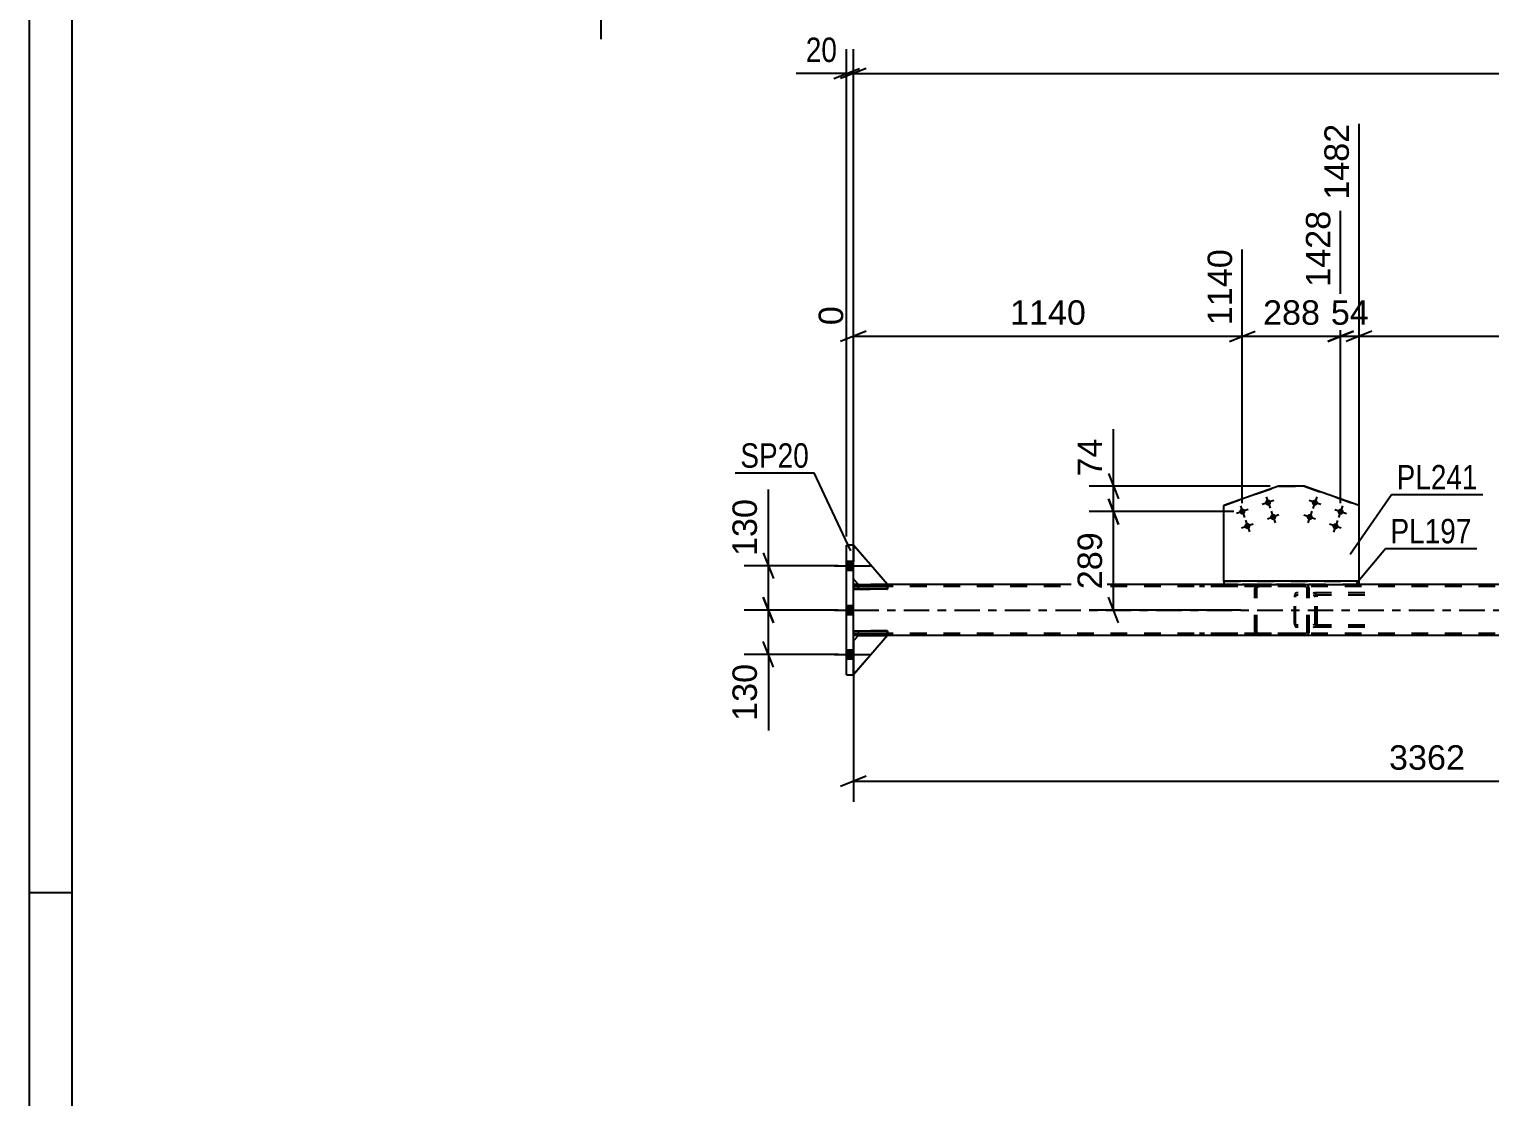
# Model space of a CAD drawing. Header units: millimetres. Extents: x -68 to 773, y -404 to 190.
# Drawn here: x -67.7 to 103.6, y -279.3 to -154.2 of the extents above; entities that cross this region are included whole.
import ezdxf

# ---------------------------------------------------------------- set-up
doc = ezdxf.new("R2010")
doc.units = ezdxf.units.MM
doc.linetypes.add('DXK_LINE_DOT2', pattern=[3.9198, 1.9599, -1.9599])
doc.linetypes.add('DXK_LINE_DOT3', pattern=[5.9187, 2.979, -0.9799, 0.9799, -0.9799])
doc.styles.add('Arial', font='ARIAL.TTF', dxfattribs={"height": 0.2})
doc.styles.add('Arial Narrow', font='ARIALN.TTF', dxfattribs={"height": 0.2})

# ---------------------------------------------------------------- blocks, each defined once
blk = doc.blocks.new('Unknown-318892922-1115')
at = {"color": 5, "linetype": 'Continuous'}
for p, q in [((-67.65, 189.64), (-67.65, -404.36)), ((-62.65, 184.64), (-62.65, -399.36)), ((-62.65, -255.36), (-67.65, -255.36))]:
    blk.add_line(p, q, dxfattribs=at)
blk = doc.blocks.new('Part-318892922-2463 - 2316')
at = {"color": 2, "linetype": 'Continuous'}
for p, q in [((28.96, -214.62), (28.16, -214.62)), ((28.16, -229.82), (28.16, -214.62)), ((28.96, -229.82), (28.96, -214.62)), ((28.16, -229.82), (28.96, -229.82))]:
    blk.add_line(p, q, dxfattribs=at)
blk = doc.blocks.new('Part-318892922-2359 - 2316')
at = {"color": 7, "linetype": 'DXK_LINE_DOT2'}
for p, q in [((32.96, -224.66), (28.96, -224.66)), ((28.96, -224.66), (28.96, -224.98)), ((28.96, -224.98), (28.96, -224.66)), ((28.96, -224.98), (32.96, -224.98)), ((29.56, -224.98), (29.56, -224.66)), ((32.96, -224.98), (32.96, -224.66))]:
    blk.add_line(p, q, dxfattribs=at)
blk = doc.blocks.new('Part-318892922-2508 - 2316')
at = {"color": 2, "linetype": 'Continuous'}
for p, q in [((28.96, -224.66), (32.96, -224.66)), ((28.96, -224.66), (28.96, -224.98)), ((32.96, -224.98), (28.96, -224.98)), ((32.96, -224.66), (32.96, -224.98))]:
    blk.add_line(p, q, dxfattribs=at)
at = {"color": 7, "linetype": 'DXK_LINE_DOT2'}
for p, q in [((28.96, -224.98), (28.96, -224.66)), ((29.56, -224.98), (29.56, -224.66))]:
    blk.add_line(p, q, dxfattribs=at)
blk = doc.blocks.new('Part-318892922-2589 - 2316')
at = {"color": 2, "linetype": 'Continuous'}
for p, q in [((32.96, -219.22), (28.96, -214.62)), ((28.96, -218.62), (29.56, -219.22)), ((29.56, -219.22), (32.96, -219.22))]:
    blk.add_line(p, q, dxfattribs=at)
at = {"color": 7, "linetype": 'DXK_LINE_DOT2'}
blk.add_line((28.96, -214.62), (28.96, -218.62), dxfattribs=at)
blk = doc.blocks.new('Part-318892922-2451 - 2316')
at = {"color": 2, "linetype": 'Continuous'}
for p, q in [((29.56, -225.22), (28.96, -225.82)), ((32.96, -225.22), (28.96, -229.82)), ((29.56, -225.22), (32.96, -225.22))]:
    blk.add_line(p, q, dxfattribs=at)
at = {"color": 7, "linetype": 'DXK_LINE_DOT2'}
blk.add_line((28.96, -225.82), (28.96, -229.82), dxfattribs=at)
blk = doc.blocks.new('Part-318892922-2458 - 2316')
at = {"color": 7, "linetype": 'DXK_LINE_DOT2'}
for p, q in [((80.68, -220.51), (80.66, -220.7)), ((80.66, -223.74), (80.66, -220.7)), ((80.74, -220.36), (80.68, -220.51)), ((80.82, -220.25), (80.74, -220.36)), ((80.79, -220.7), (80.8, -220.61)), ((80.79, -223.74), (80.79, -220.7)), ((80.8, -220.61), (80.83, -220.53)), ((80.93, -220.22), (80.82, -220.25)), ((80.83, -220.53), (80.88, -220.48)), ((80.88, -220.48), (80.93, -220.46)), ((88.93, -220.22), (80.93, -220.22)), ((88.93, -220.46), (80.93, -220.46)), ((82.39, -220.46), (82.39, -220.22)), ((83.03, -220.25), (82.84, -220.22)), ((82.84, -220.46), (82.94, -220.48)), ((82.94, -220.48), (83.02, -220.53)), ((83.02, -220.53), (83.07, -220.61)), ((83.07, -220.61), (83.09, -220.7)), ((83.09, -223.74), (83.09, -220.7)), ((83.34, -220.7), (83.3, -220.51)), ((83.34, -223.74), (83.34, -220.7)), ((80.66, -223.74), (80.68, -223.92)), ((80.68, -223.92), (80.74, -224.08)), ((80.74, -224.08), (80.82, -224.18)), ((80.8, -223.83), (80.79, -223.74)), ((80.83, -223.91), (80.8, -223.83)), ((80.82, -224.18), (80.93, -224.22)), ((80.88, -223.96), (80.83, -223.91)), ((80.93, -223.98), (80.88, -223.96)), ((88.93, -223.98), (80.93, -223.98)), ((88.93, -224.22), (80.93, -224.22)), ((82.39, -224.22), (82.39, -223.98)), ((82.94, -223.96), (82.84, -223.98)), ((82.84, -224.22), (83.03, -224.18)), ((83.02, -223.91), (82.94, -223.96)), ((83.07, -223.83), (83.02, -223.91)), ((83.09, -223.74), (83.07, -223.83)), ((83.3, -223.92), (83.34, -223.74))]:
    blk.add_line(p, q, dxfattribs=at)
for centre, start, end in [((82.85, -220.71), 23.8952, 68.8487), ((82.85, -223.72), 291.1513, 336.1048)]:
    blk.add_arc(centre, 0.492, start, end, dxfattribs=at)
blk = doc.blocks.new('Part-318892922-2617 - 2316')
at = {"color": 2, "linetype": 'Continuous'}
for p, q in [((88.24, -218.82), (72.39, -218.82)), ((72.39, -218.82), (72.39, -219.22)), ((88.24, -219.22), (88.24, -218.82)), ((72.39, -219.22), (88.24, -219.22))]:
    blk.add_line(p, q, dxfattribs=at)
blk = doc.blocks.new('Part-318892922-2472 - 2316')
at = {"color": 7, "linetype": 'DXK_LINE_DOT2'}
for p, q in [((32.96, -219.46), (28.96, -219.46)), ((28.96, -219.46), (28.96, -219.78)), ((28.96, -219.78), (28.96, -219.46)), ((28.96, -219.78), (32.96, -219.78)), ((29.56, -219.78), (29.56, -219.46)), ((32.96, -219.78), (32.96, -219.46))]:
    blk.add_line(p, q, dxfattribs=at)
blk = doc.blocks.new('Part-318892922-2533 - 2316')
at = {"color": 2, "linetype": 'Continuous'}
for p, q in [((28.96, -219.46), (32.96, -219.46)), ((28.96, -219.46), (28.96, -219.78)), ((32.96, -219.78), (28.96, -219.78)), ((32.96, -219.46), (32.96, -219.78))]:
    blk.add_line(p, q, dxfattribs=at)
at = {"color": 7, "linetype": 'DXK_LINE_DOT2'}
for p, q in [((28.96, -219.78), (28.96, -219.46)), ((29.56, -219.78), (29.56, -219.46))]:
    blk.add_line(p, q, dxfattribs=at)
blk = doc.blocks.new('Part-318892922-2547 - 2316')
at = {"color": 7, "linetype": 'DXK_LINE_DOT2'}
for p, q in [((28.96, -225.82), (29.56, -225.22)), ((32.96, -225.22), (28.96, -229.82)), ((28.96, -229.82), (28.96, -225.82)), ((29.56, -225.22), (32.96, -225.22))]:
    blk.add_line(p, q, dxfattribs=at)
blk = doc.blocks.new('Part-318892922-2549 - 2316')
at = {"color": 7, "linetype": 'DXK_LINE_DOT2'}
for p, q in [((32.96, -219.22), (28.96, -214.62)), ((28.96, -214.62), (28.96, -218.62)), ((28.96, -218.62), (29.56, -219.22)), ((29.56, -219.22), (32.96, -219.22))]:
    blk.add_line(p, q, dxfattribs=at)
blk = doc.blocks.new('Bolt-318892922-2571 - 2316')
at = {"linetype": 'Continuous'}
for points in [[(74.55, -210.32), (74.63, -210.32), (74.7, -210.35), (74.77, -210.39), (74.82, -210.44), (74.87, -210.5), (74.9, -210.57), (74.91, -210.64), (74.91, -210.71), (74.9, -210.79), (74.87, -210.86), (74.82, -210.92), (74.77, -210.97), (74.7, -211.01), (74.63, -211.03), (74.55, -211.04), (74.48, -211.03), (74.41, -211.01), (74.34, -210.97), (74.29, -210.92), (74.24, -210.86), (74.21, -210.79), (74.2, -210.71), (74.2, -210.64), (74.21, -210.57), (74.24, -210.5), (74.29, -210.44), (74.34, -210.39), (74.41, -210.35), (74.48, -210.32)], [(77.57, -209.26), (77.65, -209.27), (77.72, -209.29), (77.79, -209.33), (77.84, -209.38), (77.89, -209.44), (77.92, -209.51), (77.93, -209.58), (77.93, -209.66), (77.92, -209.73), (77.89, -209.8), (77.84, -209.86), (77.79, -209.91), (77.72, -209.95), (77.65, -209.97), (77.57, -209.98), (77.5, -209.97), (77.43, -209.95), (77.36, -209.91), (77.31, -209.86), (77.26, -209.8), (77.23, -209.73), (77.22, -209.66), (77.22, -209.58), (77.23, -209.51), (77.26, -209.44), (77.31, -209.38), (77.36, -209.33), (77.43, -209.29), (77.5, -209.27)], [(75.15, -212.02), (75.22, -212.02), (75.3, -212.05), (75.36, -212.08), (75.42, -212.13), (75.46, -212.2), (75.49, -212.26), (75.51, -212.34), (75.51, -212.41), (75.49, -212.49), (75.46, -212.56), (75.42, -212.62), (75.36, -212.67), (75.3, -212.7), (75.22, -212.73), (75.15, -212.74), (75.07, -212.73), (75, -212.7), (74.94, -212.67), (74.88, -212.62), (74.84, -212.56), (74.81, -212.49), (74.79, -212.41), (74.79, -212.34), (74.81, -212.26), (74.84, -212.2), (74.88, -212.13), (74.94, -212.08), (75, -212.05), (75.07, -212.02)], [(78.17, -210.96), (78.24, -210.97), (78.32, -210.99), (78.38, -211.03), (78.44, -211.08), (78.48, -211.14), (78.51, -211.21), (78.53, -211.28), (78.53, -211.36), (78.51, -211.43), (78.48, -211.5), (78.44, -211.56), (78.38, -211.61), (78.32, -211.65), (78.24, -211.67), (78.17, -211.68), (78.09, -211.67), (78.02, -211.65), (77.96, -211.61), (77.9, -211.56), (77.86, -211.5), (77.83, -211.43), (77.81, -211.36), (77.81, -211.28), (77.83, -211.21), (77.86, -211.14), (77.9, -211.08), (77.96, -211.03), (78.02, -210.99), (78.09, -210.97)]]:
    blk.add_hatch(color=1, dxfattribs=at).paths.add_polyline_path(points)
at = {"color": 1, "linetype": 'Continuous'}
for p, q in [((75.23, -210.44), (73.87, -210.91)), ((74.32, -210), (74.79, -211.36)), ((78.25, -209.38), (76.89, -209.86)), ((77.34, -208.94), (77.81, -210.3)), ((75.83, -212.14), (74.47, -212.61)), ((74.91, -211.7), (75.39, -213.06)), ((78.85, -211.08), (77.49, -211.56)), ((77.93, -210.64), (78.41, -212))]:
    blk.add_line(p, q, dxfattribs=at)
blk = doc.blocks.new('Part-318892922-2603 - 2316')
at = {"color": 2, "linetype": 'Continuous'}
for p, q in [((29.56, -219.22), (28.96, -219.22)), ((72.39, -219.22), (32.96, -219.22)), ((154.06, -219.22), (88.24, -219.22)), ((29.56, -225.22), (28.96, -225.22)), ((162.63, -225.22), (32.96, -225.22))]:
    blk.add_line(p, q, dxfattribs=at)
at = {"color": 7, "linetype": 'DXK_LINE_DOT2'}
for p, q in [((28.96, -225.22), (28.96, -219.22)), ((692.16, -219.46), (28.96, -219.46)), ((32.96, -219.22), (29.56, -219.22)), ((88.24, -219.22), (72.39, -219.22)), ((692.16, -224.98), (28.96, -224.98)), ((32.96, -225.22), (29.56, -225.22))]:
    blk.add_line(p, q, dxfattribs=at)
at = {"color": 7, "linetype": 'DXK_LINE_DOT3'}
blk.add_line((28.96, -222.22), (692.16, -222.22), dxfattribs=at)
blk = doc.blocks.new('Part-318892922-2604 - 2316')
at = {"color": 7, "linetype": 'DXK_LINE_DOT2'}
for p, q in [((81.88, -219.22), (69.52, -219.22)), ((81.88, -219.46), (69.52, -219.46)), ((76.04, -219.53), (76.01, -219.7)), ((76.01, -224.74), (76.01, -219.7)), ((76.05, -219.51), (76.04, -219.53)), ((76.26, -219.7), (76.28, -219.61)), ((76.26, -224.74), (76.26, -219.7)), ((76.28, -219.61), (76.34, -219.53)), ((76.52, -219.22), (76.32, -219.25)), ((76.34, -219.53), (76.42, -219.48)), ((76.42, -219.48), (76.52, -219.46)), ((82.08, -219.25), (81.88, -219.22)), ((81.88, -219.46), (81.98, -219.48)), ((81.98, -219.48), (82.06, -219.53)), ((82.06, -219.53), (82.12, -219.61)), ((82.12, -219.61), (82.14, -219.7)), ((82.14, -224.74), (82.14, -219.7)), ((82.36, -219.53), (82.36, -219.51)), ((82.39, -219.7), (82.36, -219.53)), ((82.39, -224.74), (82.39, -219.7)), ((81.88, -224.98), (69.52, -224.98)), ((81.88, -225.22), (69.52, -225.22)), ((76.01, -224.74), (76.03, -224.83)), ((76.03, -224.83), (76.05, -224.92)), ((76.28, -224.83), (76.26, -224.74)), ((76.34, -224.91), (76.28, -224.83)), ((76.32, -225.18), (76.52, -225.22)), ((76.42, -224.96), (76.34, -224.91)), ((76.52, -224.98), (76.42, -224.96)), ((81.98, -224.96), (81.88, -224.98)), ((81.88, -225.22), (82.08, -225.18)), ((82.06, -224.91), (81.98, -224.96)), ((82.12, -224.83), (82.06, -224.91)), ((82.14, -224.74), (82.12, -224.83)), ((82.36, -224.92), (82.37, -224.83)), ((82.37, -224.83), (82.39, -224.74))]:
    blk.add_line(p, q, dxfattribs=at)
for centre, start, end in [((76.5, -219.72), 110.7577, 155.6794), ((81.9, -219.72), 24.3206, 69.2423), ((76.5, -224.72), 204.3206, 249.2423), ((81.9, -224.72), 290.7577, 335.6794)]:
    blk.add_arc(centre, 0.496, start, end, dxfattribs=at)
blk = doc.blocks.new('Bolt-318892922-2610 - 2316')
at = {"linetype": 'Continuous'}
for points in [[(28.96, -217.54), (28.96, -216.5), (28.16, -216.5), (28.16, -217.54)], [(28.96, -217.54), (28.96, -216.5), (28.16, -216.5), (28.16, -217.54)], [(28.96, -217.54), (28.96, -216.5), (28.16, -216.5), (28.16, -217.54)], [(28.96, -222.74), (28.96, -221.7), (28.16, -221.7), (28.16, -222.74)], [(28.96, -222.74), (28.96, -221.7), (28.16, -221.7), (28.16, -222.74)], [(28.96, -227.94), (28.96, -226.9), (28.16, -226.9), (28.16, -227.94)], [(28.96, -227.94), (28.96, -226.9), (28.16, -226.9), (28.16, -227.94)], [(28.96, -227.94), (28.96, -226.9), (28.16, -226.9), (28.16, -227.94)]]:
    blk.add_hatch(color=1, dxfattribs=at).paths.add_polyline_path(points)
at = {"color": 1, "linetype": 'Continuous'}
for p, q in [((26.76, -217.02), (30.96, -217.02)), ((26.76, -217.02), (30.96, -217.02)), ((26.76, -217.02), (30.96, -217.02)), ((28.16, -216.5), (28.96, -216.5)), ((28.16, -216.5), (28.96, -216.5)), ((28.16, -216.5), (28.96, -216.5)), ((28.16, -217.54), (28.96, -217.54)), ((28.16, -217.54), (28.96, -217.54)), ((28.16, -217.54), (28.96, -217.54)), ((26.76, -222.22), (30.96, -222.22)), ((26.76, -222.22), (30.96, -222.22)), ((28.16, -221.7), (28.96, -221.7)), ((28.16, -221.7), (28.96, -221.7)), ((28.16, -222.74), (28.96, -222.74)), ((28.16, -222.74), (28.96, -222.74)), ((26.76, -227.42), (30.96, -227.42)), ((26.76, -227.42), (30.96, -227.42)), ((26.76, -227.42), (30.96, -227.42)), ((28.16, -226.9), (28.96, -226.9)), ((28.16, -226.9), (28.96, -226.9)), ((28.16, -226.9), (28.96, -226.9)), ((28.16, -227.94), (28.96, -227.94)), ((28.16, -227.94), (28.96, -227.94)), ((28.16, -227.94), (28.96, -227.94))]:
    blk.add_line(p, q, dxfattribs=at)
blk = doc.blocks.new('Part-318892922-2658 - 2316')
at = {"color": 2, "linetype": 'Continuous'}
for p, q in [((78.81, -207.7), (72.39, -209.95)), ((78.81, -207.7), (78.81, -207.7)), ((81.81, -207.7), (78.81, -207.7)), ((81.81, -207.7), (81.81, -207.7)), ((88.24, -209.98), (81.81, -207.7)), ((72.39, -209.95), (72.39, -209.95)), ((72.39, -218.82), (72.39, -209.95)), ((88.24, -209.98), (88.24, -209.98)), ((88.24, -218.82), (88.24, -209.98))]:
    blk.add_line(p, q, dxfattribs=at)
at = {"color": 7, "linetype": 'DXK_LINE_DOT2'}
for p, q in [((72.39, -209.95), (78.81, -207.7)), ((78.81, -207.7), (81.81, -207.7)), ((81.81, -207.7), (88.24, -209.98)), ((72.39, -218.82), (88.24, -218.82)), ((88.24, -218.82), (72.39, -218.82))]:
    blk.add_line(p, q, dxfattribs=at)
blk = doc.blocks.new('Bolt-318892922-2682 - 2316')
at = {"linetype": 'Continuous'}
for points in [[(82.87, -209.94), (82.81, -209.89), (82.76, -209.83), (82.73, -209.77), (82.7, -209.7), (82.7, -209.62), (82.71, -209.55), (82.73, -209.48), (82.77, -209.41), (82.82, -209.36), (82.89, -209.31), (82.96, -209.29), (83.03, -209.27), (83.11, -209.27), (83.18, -209.29), (83.25, -209.32), (83.31, -209.37), (83.35, -209.43), (83.39, -209.49), (83.41, -209.57), (83.42, -209.64), (83.41, -209.72), (83.38, -209.79), (83.34, -209.85), (83.29, -209.9), (83.23, -209.95), (83.16, -209.98), (83.09, -209.99), (83.01, -209.99), (82.94, -209.97)], [(85.89, -211.01), (85.83, -210.96), (85.78, -210.9), (85.74, -210.84), (85.72, -210.77), (85.71, -210.69), (85.72, -210.62), (85.75, -210.55), (85.79, -210.48), (85.84, -210.43), (85.9, -210.38), (85.97, -210.36), (86.05, -210.34), (86.12, -210.34), (86.19, -210.36), (86.26, -210.39), (86.32, -210.44), (86.37, -210.5), (86.41, -210.56), (86.43, -210.64), (86.43, -210.71), (86.42, -210.78), (86.4, -210.86), (86.36, -210.92), (86.31, -210.97), (86.25, -211.02), (86.18, -211.05), (86.1, -211.06), (86.03, -211.06), (85.95, -211.04)], [(82.27, -211.63), (82.21, -211.59), (82.16, -211.53), (82.12, -211.46), (82.1, -211.39), (82.1, -211.32), (82.11, -211.24), (82.13, -211.17), (82.17, -211.11), (82.22, -211.05), (82.28, -211.01), (82.35, -210.98), (82.43, -210.97), (82.5, -210.97), (82.58, -210.99), (82.64, -211.02), (82.7, -211.07), (82.75, -211.12), (82.79, -211.19), (82.81, -211.26), (82.82, -211.34), (82.81, -211.41), (82.78, -211.48), (82.74, -211.55), (82.69, -211.6), (82.63, -211.64), (82.56, -211.67), (82.48, -211.69), (82.41, -211.68), (82.34, -211.67)], [(85.28, -212.7), (85.22, -212.66), (85.18, -212.6), (85.14, -212.53), (85.12, -212.46), (85.11, -212.39), (85.12, -212.31), (85.15, -212.24), (85.19, -212.18), (85.24, -212.12), (85.3, -212.08), (85.37, -212.05), (85.44, -212.04), (85.52, -212.04), (85.59, -212.06), (85.66, -212.09), (85.72, -212.14), (85.77, -212.19), (85.8, -212.26), (85.83, -212.33), (85.83, -212.41), (85.82, -212.48), (85.8, -212.55), (85.76, -212.62), (85.71, -212.67), (85.64, -212.71), (85.57, -212.74), (85.5, -212.76), (85.42, -212.75), (85.35, -212.74)]]:
    blk.add_hatch(color=1, dxfattribs=at).paths.add_polyline_path(points)
at = {"color": 1, "linetype": 'Continuous'}
for p, q in [((83.74, -209.87), (82.38, -209.39)), ((83.3, -208.95), (82.82, -210.31)), ((86.75, -210.94), (85.4, -210.46)), ((86.31, -210.02), (85.83, -211.38)), ((83.13, -211.57), (81.78, -211.09)), ((82.7, -210.65), (82.22, -212.01)), ((86.15, -212.64), (84.79, -212.16)), ((85.71, -211.72), (85.23, -213.08))]:
    blk.add_line(p, q, dxfattribs=at)
blk = doc.blocks.new('StraightDimension-318892922-4974 - 3449')
at = {"color": 7, "linetype": 'Continuous'}
blk.add_line((-0.64, -8.6), (-0.64, -155.33), dxfattribs=at)
blk = doc.blocks.new('StraightDimension-318892922-2846 - 2316')
at = {"color": 7, "linetype": 'Continuous'}
for p, q in [((58.85, -209.18), (60.05, -212.18)), ((73.55, -210.68), (56.6, -210.68)), ((59.45, -222.22), (59.45, -210.68)), ((60.05, -223.72), (58.85, -220.72)), ((74.39, -222.22), (56.6, -222.22))]:
    blk.add_line(p, q, dxfattribs=at)
at = {"color": 0}
blk.add_wipeout([(58.7, -212.51), (54.5, -212.51), (54.5, -220.38), (58.7, -220.38)], dxfattribs=at)
at = {"color": 3, "style": 'Arial'}
blk.add_text('289', height=2.865, rotation=90.0002, dxfattribs=at).set_placement((58.1, -219.78))
blk = doc.blocks.new('StraightDimension-318892922-2862 - 2316')
at = {"color": 7, "linetype": 'Continuous'}
for p, q in [((58.85, -206.2), (60.05, -209.2)), ((77.81, -207.7), (56.6, -207.7)), ((59.45, -210.68), (59.45, -207.7)), ((60.05, -212.18), (58.85, -209.18)), ((73.55, -210.68), (56.6, -210.68))]:
    blk.add_line(p, q, dxfattribs=at)
at = {"color": 0}
blk.add_wipeout([(58.7, -201.53), (54.5, -201.53), (54.5, -207.18), (58.7, -207.18)], dxfattribs=at)
at = {"color": 7, "linetype": 'Continuous'}
blk.add_line((59.45, -207.7), (59.45, -201.01), dxfattribs=at)
blk.add_line((59.45, -207.7), (59.45, -201.01), dxfattribs=at)
at = {"color": 3, "style": 'Arial'}
blk.add_text('74', height=2.865, rotation=90.0002, dxfattribs=at).set_placement((58.1, -206.58))
blk = doc.blocks.new('StraightDimension-318892922-3089 - 2316')
at = {"color": 7, "linetype": 'Continuous'}
for p, q in [((18.4, -220.72), (19.6, -223.72)), ((27.16, -222.22), (16.15, -222.22)), ((19, -227.42), (19, -222.22)), ((19.6, -228.92), (18.4, -225.92)), ((27.16, -227.42), (16.15, -227.42))]:
    blk.add_line(p, q, dxfattribs=at)
at = {"color": 0}
blk.add_wipeout([(18.25, -227.94), (14.05, -227.94), (14.05, -235.81), (18.25, -235.81)], dxfattribs=at)
at = {"color": 7, "linetype": 'Continuous'}
blk.add_line((19, -227.42), (19, -236.34), dxfattribs=at)
blk.add_line((19, -227.42), (19, -236.34), dxfattribs=at)
at = {"color": 3, "style": 'Arial'}
blk.add_text('130', height=2.865, rotation=90.0002, dxfattribs=at).set_placement((17.65, -235.21))
blk = doc.blocks.new('StraightDimension-318892922-3097 - 2316')
at = {"color": 7, "linetype": 'Continuous'}
for p, q in [((18.4, -215.52), (19.6, -218.52)), ((27.16, -217.02), (16.15, -217.02)), ((19, -222.22), (19, -217.02)), ((19.6, -223.72), (18.4, -220.72)), ((27.16, -222.22), (16.15, -222.22))]:
    blk.add_line(p, q, dxfattribs=at)
at = {"color": 0}
blk.add_wipeout([(18.25, -208.62), (14.05, -208.62), (14.05, -216.49), (18.25, -216.49)], dxfattribs=at)
at = {"color": 7, "linetype": 'Continuous'}
blk.add_line((19, -217.02), (19, -208.1), dxfattribs=at)
blk.add_line((19, -217.02), (19, -208.1), dxfattribs=at)
at = {"color": 3, "style": 'Arial'}
blk.add_text('130', height=2.865, rotation=90.0002, dxfattribs=at).set_placement((17.65, -215.89))
blk = doc.blocks.new('StraightDimension-318892922-3106 - 2316')
at = {"color": 7, "linetype": 'Continuous'}
for p, q in [((28.96, -226.22), (28.96, -244.68)), ((163.43, -226.62), (163.43, -244.68)), ((30.46, -241.68), (27.46, -242.88)), ((28.96, -242.28), (163.43, -242.28)), ((161.93, -242.88), (164.93, -241.68))]:
    blk.add_line(p, q, dxfattribs=at)
at = {"color": 0}
blk.add_wipeout([(101.24, -241.53), (101.24, -237.33), (91.15, -237.33), (91.15, -241.53)], dxfattribs=at)
at = {"color": 3, "style": 'Arial'}
blk.add_text('3362', height=2.865, dxfattribs=at).set_placement((91.75, -240.93))
blk = doc.blocks.new('StraightDimension-318892922-3145 - 2316')
at = {"color": 7, "linetype": 'Continuous'}
for p, q in [((74.55, -209.68), (74.55, -179.95)), ((28.96, -218.22), (28.96, -186.62)), ((30.46, -189.54), (27.46, -190.74)), ((73.05, -190.74), (76.05, -189.54)), ((28.96, -190.14), (74.55, -190.14))]:
    blk.add_line(p, q, dxfattribs=at)
at = {"color": 0, "linetype": 'Continuous'}
for points in [[(73.95, -179.35), (69.75, -179.35), (69.75, -189.44), (73.95, -189.44)], [(28.36, -186.02), (24.16, -186.02), (24.16, -189.44), (28.36, -189.44)]]:
    blk.add_wipeout(points, dxfattribs=at)
at = {"color": 0}
blk.add_wipeout([(56.81, -189.39), (56.81, -185.19), (46.71, -185.19), (46.71, -189.39)], dxfattribs=at)
at = {"color": 3, "linetype": 'Continuous', "style": 'Arial'}
for s, height, p in [('1140', 2.865, (73.35, -188.84)), ('0', 2.87, (27.76, -188.84))]:
    blk.add_text(s, height=height, rotation=90.0002, dxfattribs=at).set_placement(p)
at = {"color": 3, "style": 'Arial'}
blk.add_text('1140', height=2.865, dxfattribs=at).set_placement((47.31, -188.79))
blk = doc.blocks.new('StraightDimension-318892922-3153 - 2316')
at = {"color": 7, "linetype": 'Continuous'}
for p, q in [((86.07, -209.7), (86.07, -175.45)), ((74.55, -209.68), (74.55, -179.95)), ((73.05, -190.74), (76.05, -189.54)), ((87.57, -189.54), (84.57, -190.74)), ((74.55, -190.14), (86.07, -190.14))]:
    blk.add_line(p, q, dxfattribs=at)
at = {"color": 0}
blk.add_wipeout([(84.25, -189.39), (84.25, -185.19), (76.38, -185.19), (76.38, -189.39)], dxfattribs=at)
at = {"color": 3, "style": 'Arial'}
blk.add_text('288', height=2.865, dxfattribs=at).set_placement((76.98, -188.79))
at = {"color": 0, "linetype": 'Continuous'}
blk.add_wipeout([(85.47, -174.85), (81.27, -174.85), (81.27, -184.94), (85.47, -184.94)], dxfattribs=at)
at = {"color": 3, "linetype": 'Continuous', "style": 'Arial'}
blk.add_text('1428', height=2.865, rotation=90.0002, dxfattribs=at).set_placement((84.87, -184.34))
blk = doc.blocks.new('StraightDimension-318892922-3162 - 2316')
at = {"color": 7, "linetype": 'Continuous'}
for p, q in [((88.24, -217.82), (88.24, -165.25)), ((86.07, -209.7), (86.07, -175.45)), ((84.57, -190.74), (87.57, -189.54)), ((89.74, -189.54), (86.74, -190.74)), ((86.07, -190.14), (88.24, -190.14))]:
    blk.add_line(p, q, dxfattribs=at)
at = {"color": 0, "linetype": 'Continuous'}
blk.add_wipeout([(87.64, -164.65), (83.44, -164.65), (83.44, -174.74), (87.64, -174.74)], dxfattribs=at)
at = {"color": 0}
blk.add_wipeout([(89.98, -189.39), (89.98, -185.19), (84.33, -185.19), (84.33, -189.39)], dxfattribs=at)
at = {"color": 3, "linetype": 'Continuous', "style": 'Arial'}
blk.add_text('1482', height=2.865, rotation=90.0002, dxfattribs=at).set_placement((87.04, -174.14))
at = {"color": 3, "style": 'Arial'}
blk.add_text('54', height=2.865, dxfattribs=at).set_placement((84.93, -188.79))
blk = doc.blocks.new('StraightDimension-318892922-3169 - 2316')
at = {"color": 7, "linetype": 'Continuous'}
for p, q in [((88.24, -217.82), (88.24, -165.25)), ((156.23, -200.07), (156.23, -179.95)), ((89.74, -189.54), (86.74, -190.74)), ((154.73, -190.74), (157.73, -189.54)), ((88.24, -190.14), (156.23, -190.14))]:
    blk.add_line(p, q, dxfattribs=at)
at = {"color": 0, "linetype": 'Continuous'}
blk.add_wipeout([(155.63, -179.35), (151.43, -179.35), (151.43, -189.44), (155.63, -189.44)], dxfattribs=at)
at = {"color": 0}
blk.add_wipeout([(127.28, -189.39), (127.28, -185.19), (117.18, -185.19), (117.18, -189.39)], dxfattribs=at)
at = {"color": 3, "linetype": 'Continuous', "style": 'Arial'}
blk.add_text('3182', height=2.865, rotation=90.0002, dxfattribs=at).set_placement((155.03, -188.84))
at = {"color": 3, "style": 'Arial'}
blk.add_text('1700', height=2.865, dxfattribs=at).set_placement((117.78, -188.79))
blk = doc.blocks.new('StraightDimension-318892922-14134 - 2316')
at = {"color": 7, "linetype": 'Continuous'}
for p, q in [((28.96, -213.62), (28.96, -156.5)), ((30.46, -158.75), (27.46, -159.95)), ((28.96, -159.35), (704.26, -159.35))]:
    blk.add_line(p, q, dxfattribs=at)
blk = doc.blocks.new('StraightDimension-318892922-14135 - 2316')
at = {"color": 7, "linetype": 'Continuous'}
for p, q in [((28.16, -213.62), (28.16, -156.5)), ((28.96, -213.62), (28.96, -156.5)), ((26.66, -159.95), (29.66, -158.75)), ((30.46, -158.75), (27.46, -159.95)), ((28.16, -159.35), (28.96, -159.35))]:
    blk.add_line(p, q, dxfattribs=at)
at = {"color": 0}
blk.add_wipeout([(27.64, -158.6), (27.64, -154.4), (22.78, -154.4), (22.78, -158.6)], dxfattribs=at)
at = {"color": 7, "linetype": 'Continuous'}
blk.add_line((28.16, -159.35), (22.26, -159.35), dxfattribs=at)
blk.add_line((28.16, -159.35), (22.26, -159.35), dxfattribs=at)
at = {"color": 3, "style": 'Arial Narrow'}
blk.add_text('20', height=2.863, dxfattribs=at).set_placement((23.38, -158))
blk = doc.blocks.new('Mark-318892922-2459 - 2316')
at = {"color": 0}
blk.add_wipeout([(23.75, -205.54), (23.75, -202.54), (15.71, -202.54), (15.71, -205.54)], dxfattribs=at)
blk.add_wipeout([(23.75, -205.54), (23.75, -202.54), (15.71, -202.54), (15.71, -205.54)], dxfattribs=at)
at = {"color": 30, "linetype": 'Continuous'}
for p in [(15.11, -206.14), (28.65, -215.29)]:
    blk.add_line(p, (24.35, -206.14), dxfattribs=at)
at = {"color": 3, "style": 'Arial Narrow'}
blk.add_text('SP20', height=2.863, dxfattribs=at).set_placement((15.71, -205.54))
blk = doc.blocks.new('Mark-318892922-2613 - 2316')
at = {"color": 0}
blk.add_wipeout([(101.43, -214.4), (101.43, -211.4), (91.92, -211.4), (91.92, -214.4)], dxfattribs=at)
blk.add_wipeout([(101.43, -214.4), (101.43, -211.4), (91.92, -211.4), (91.92, -214.4)], dxfattribs=at)
at = {"color": 30, "linetype": 'Continuous'}
for p, q in [((87.93, -219.08), (91.32, -215)), ((91.32, -215), (102.03, -215))]:
    blk.add_line(p, q, dxfattribs=at)
at = {"color": 3, "style": 'Arial Narrow'}
blk.add_text('PL197', height=2.863, dxfattribs=at).set_placement((91.92, -214.4))
blk = doc.blocks.new('Mark-318892922-2654 - 2316')
at = {"color": 0}
blk.add_wipeout([(102.15, -208.09), (102.15, -205.09), (92.64, -205.09), (92.64, -208.09)], dxfattribs=at)
blk.add_wipeout([(102.15, -208.09), (102.15, -205.09), (92.64, -205.09), (92.64, -208.09)], dxfattribs=at)
at = {"color": 30, "linetype": 'Continuous'}
for p, q in [((87.2, -215.69), (92.04, -208.69)), ((92.04, -208.69), (102.75, -208.69))]:
    blk.add_line(p, q, dxfattribs=at)
at = {"color": 3, "style": 'Arial Narrow'}
blk.add_text('PL241', height=2.863, dxfattribs=at).set_placement((92.64, -208.09))

msp = doc.modelspace()

# ---------------------------------------------------------------- block references
for name in ['Unknown-318892922-1115', 'Part-318892922-2658 - 2316', 'Bolt-318892922-2571 - 2316', 'Bolt-318892922-2682 - 2316', 'Part-318892922-2463 - 2316', 'Part-318892922-2589 - 2316', 'Part-318892922-2549 - 2316', 'Bolt-318892922-2610 - 2316', 'Part-318892922-2617 - 2316', 'Part-318892922-2603 - 2316', 'Part-318892922-2472 - 2316', 'Part-318892922-2533 - 2316', 'Part-318892922-2604 - 2316', 'Part-318892922-2458 - 2316', 'Part-318892922-2359 - 2316', 'Part-318892922-2508 - 2316', 'Part-318892922-2451 - 2316', 'Part-318892922-2547 - 2316']:
    msp.add_blockref(name, (0, 0))

# ---------------------------------------------------------------- next in the draw order: block references
for name in ['StraightDimension-318892922-4974 - 3449', 'StraightDimension-318892922-2846 - 2316', 'StraightDimension-318892922-3089 - 2316']:
    msp.add_blockref(name, (0, 0))

# ---------------------------------------------------------------- next in the draw order: block references
for name in ['StraightDimension-318892922-2862 - 2316', 'StraightDimension-318892922-3097 - 2316', 'StraightDimension-318892922-3106 - 2316']:
    msp.add_blockref(name, (0, 0))

# ---------------------------------------------------------------- next in the draw order: block references
msp.add_blockref('StraightDimension-318892922-3145 - 2316', (0, 0))

# ---------------------------------------------------------------- next in the draw order: block references
msp.add_blockref('StraightDimension-318892922-3153 - 2316', (0, 0))

# ---------------------------------------------------------------- next in the draw order: block references
msp.add_blockref('StraightDimension-318892922-3162 - 2316', (0, 0))

# ---------------------------------------------------------------- next in the draw order: block references
msp.add_blockref('StraightDimension-318892922-3169 - 2316', (0, 0))

# ---------------------------------------------------------------- next in the draw order: block references
msp.add_blockref('StraightDimension-318892922-14134 - 2316', (0, 0))

# ---------------------------------------------------------------- next in the draw order: block references
for name in ['StraightDimension-318892922-14135 - 2316', 'Mark-318892922-2613 - 2316']:
    msp.add_blockref(name, (0, 0))

# ---------------------------------------------------------------- next in the draw order: block references
for name in ['Mark-318892922-2459 - 2316', 'Mark-318892922-2654 - 2316']:
    msp.add_blockref(name, (0, 0))

doc.saveas('drawing.dxf')
